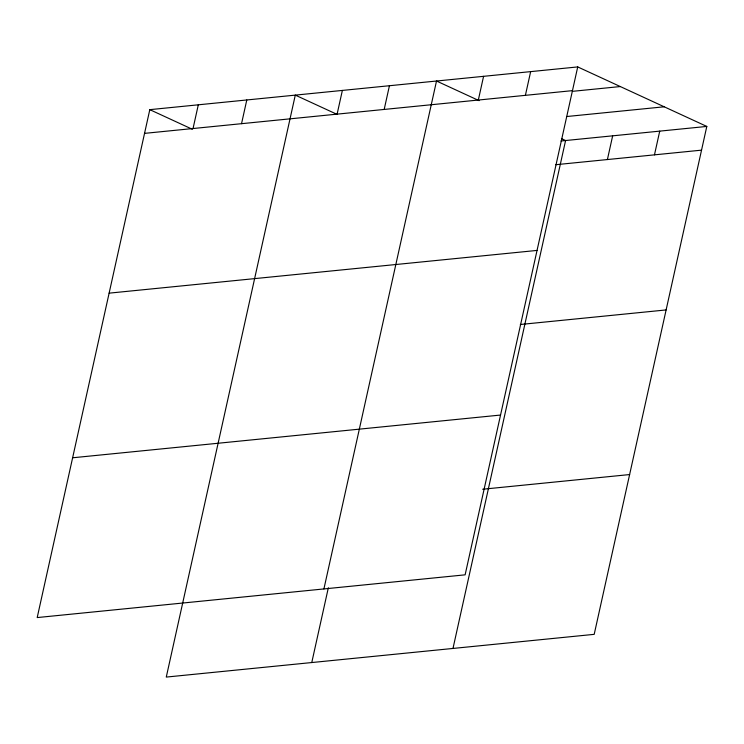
<?xml version="1.0" encoding="UTF-8"?>
<svg xmlns="http://www.w3.org/2000/svg" width="744" height="744" viewBox="0 0 744 744"><rect width="100%" height="100%" fill="white"/><g stroke="black" fill="none" stroke-linecap="round" stroke-linejoin="round"><path stroke-width="1.12" d="M577.725 66.923L149.804 109.656L37.2 617.567L465.121 574.833L577.725 66.923L706.8 126.433L594.196 634.344L166.275 677.077L295.294 95.12L336.855 114.278M193.04 128.526L198.304 104.811M241.54 123.681L246.794 99.966M337.106 114.139L342.37 90.424M384.183 109.442L389.438 85.718M323.91 588.941L436.514 81.022L479.108 100.663M311.764 662.551L328.346 587.76M478.327 100.04L483.581 76.316M525.394 95.334L530.658 71.619M452.984 648.452L565.589 140.532L561.432 138.617M607.402 159.551L612.656 135.836M654.469 154.854L659.733 131.13M144.541 133.371L572.471 90.638M573.252 91.261L620.319 86.555M566.621 116.538L664.206 106.792M560.995 140.988L706.8 126.433M555.731 164.712L701.546 150.148M109.117 293.155L537.047 250.421M520.307 324.496L666.122 309.932M72.624 457.783L500.545 415.05M482.67 489.236L629.619 474.56M149.804 109.656L192.398 129.289"/></g></svg>
